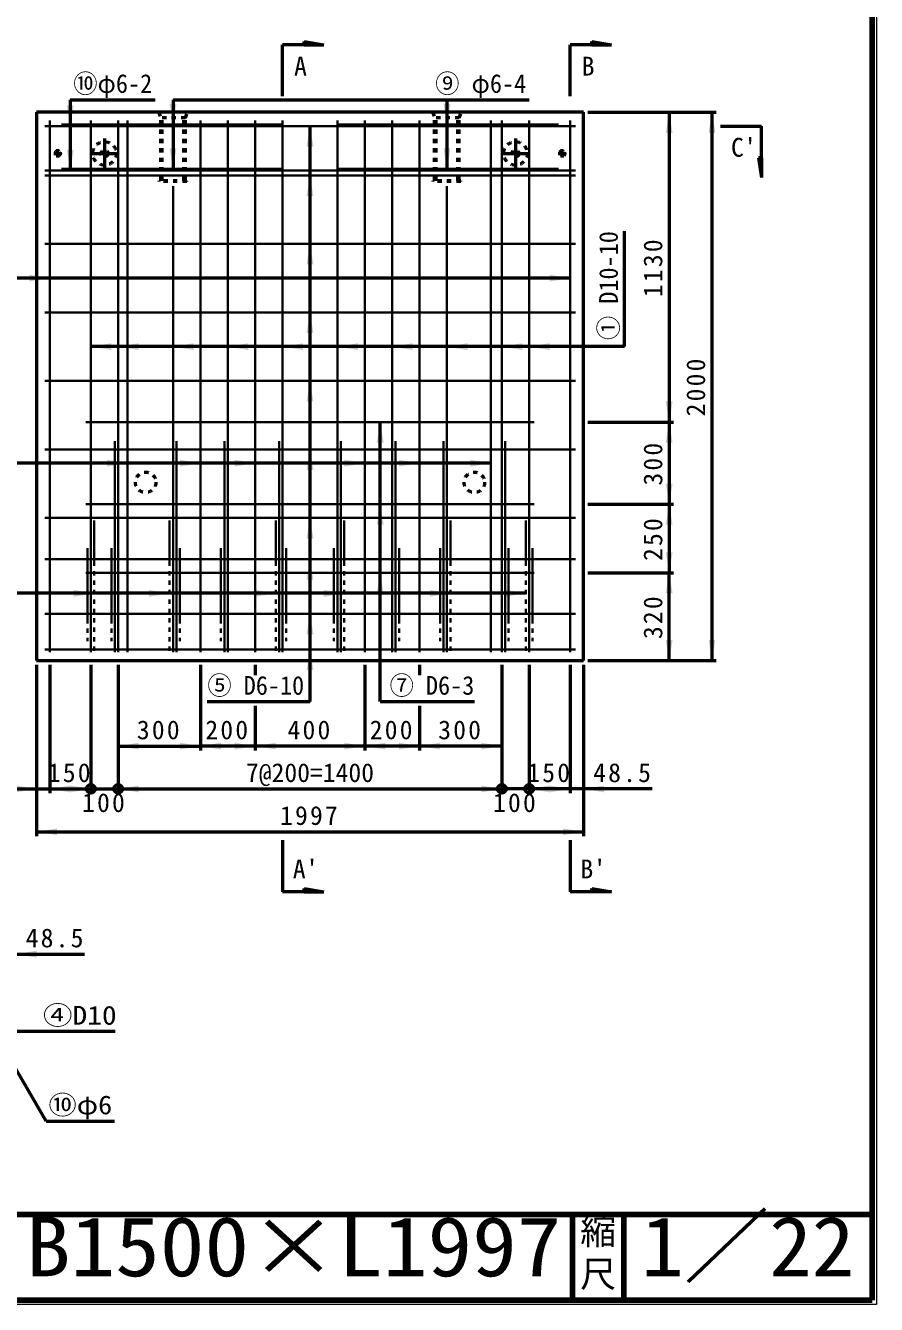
# Model space of a CAD drawing. Units: millimetres, scale not verified. Extents: x 100 to 4105, y 100 to 2870.
# Drawn here: x 3111 to 4105, y 100 to 1593 of the extents above; entities that cross this region are included whole.
import ezdxf
from ezdxf.enums import TextEntityAlignment as Align

# ---------------------------------------------------------------- set-up
doc = ezdxf.new("R2010")
doc.units = ezdxf.units.MM
doc.header["$LTSCALE"] = 5
doc.linetypes.add('USER2', pattern=[13.4, 10, -1.2, 1, -1.2])
doc.linetypes.add('USER3', pattern=[2.2, 1, -1.2])
doc.layers.add('V-nasSTD', color=7, linetype='Continuous', lineweight=50)
doc.styles.add('ＭＳ ゴシック', font='')
doc.styles.get('ＭＳ ゴシック').set_extended_font_data('MS Gothic')

msp = doc.modelspace()

# ---------------------------------------------------------------- hatches: boundary and pattern name
at = {"layer": 'V-nasSTD'}
for points in [[(3163.381, 1499.866), (3167.381, 1499.866), (3163.381, 1475.866), (3159.381, 1499.866)], [(3283.381, 1501.786), (3287.381, 1501.786), (3283.381, 1477.786), (3279.381, 1501.786)], [(3603.381, 1501.786), (3607.381, 1501.786), (3603.381, 1477.786), (3599.381, 1501.786)], [(3862.901, 1467.866), (3866.901, 1467.866), (3862.901, 1491.866), (3858.901, 1467.866)], [(3912.901, 1467.866), (3916.901, 1467.866), (3912.901, 1491.866), (3908.901, 1467.866)], [(3443.381, 1451.866), (3447.381, 1451.866), (3443.381, 1475.866), (3439.381, 1451.866)], [(3283.381, 1449.946), (3287.381, 1449.946), (3283.381, 1425.946), (3279.381, 1449.946)], [(3603.381, 1449.946), (3607.381, 1449.946), (3603.381, 1425.946), (3599.381, 1449.946)], [(3163.381, 1448.026), (3167.381, 1448.026), (3163.381, 1424.026), (3159.381, 1448.026)], [(3443.381, 1394.266), (3447.381, 1394.266), (3443.381, 1418.266), (3439.381, 1394.266)], [(3443.381, 1314.266), (3447.381, 1314.266), (3443.381, 1338.266), (3439.381, 1314.266)], [(3115.381, 1298.266), (3115.381, 1294.266), (3139.381, 1298.266), (3115.381, 1302.266)], [(3723.381, 1298.266), (3723.381, 1294.266), (3747.381, 1298.266), (3723.381, 1302.266)], [(3443.381, 1234.266), (3447.381, 1234.266), (3443.381, 1258.266), (3439.381, 1234.266)], [(3211.381, 1218.266), (3211.381, 1214.266), (3187.381, 1218.266), (3211.381, 1222.266)], [(3243.381, 1218.266), (3243.381, 1214.266), (3219.381, 1218.266), (3243.381, 1222.266)], [(3307.381, 1218.266), (3307.381, 1214.266), (3283.381, 1218.266), (3307.381, 1222.266)], [(3371.381, 1218.266), (3371.381, 1214.266), (3347.381, 1218.266), (3371.381, 1222.266)], [(3435.381, 1218.266), (3435.381, 1214.266), (3411.381, 1218.266), (3435.381, 1222.266)], [(3499.381, 1218.266), (3499.381, 1214.266), (3475.381, 1218.266), (3499.381, 1222.266)], [(3563.381, 1218.266), (3563.381, 1214.266), (3539.381, 1218.266), (3563.381, 1222.266)], [(3627.381, 1218.266), (3627.381, 1214.266), (3603.381, 1218.266), (3627.381, 1222.266)], [(3691.381, 1218.266), (3691.381, 1214.266), (3667.381, 1218.266), (3691.381, 1222.266)], [(3723.381, 1218.266), (3723.381, 1214.266), (3699.381, 1218.266), (3723.381, 1222.266)], [(3443.381, 1154.266), (3447.381, 1154.266), (3443.381, 1178.266), (3439.381, 1154.266)], [(3862.901, 1154.266), (3866.901, 1154.266), (3862.901, 1130.266), (3858.901, 1154.266)], [(3525.381, 1106.266), (3529.381, 1106.266), (3525.381, 1130.266), (3521.381, 1106.266)], [(3862.901, 1106.266), (3866.901, 1106.266), (3862.901, 1130.266), (3858.901, 1106.266)], [(3443.381, 1074.266), (3447.381, 1074.266), (3443.381, 1098.266), (3439.381, 1074.266)], [(3206.208, 1082.266), (3206.208, 1078.266), (3230.208, 1082.266), (3206.208, 1086.266)], [(3291.381, 1082.266), (3291.381, 1078.266), (3315.381, 1082.266), (3291.381, 1086.266)], [(3355.381, 1082.266), (3355.381, 1078.266), (3379.381, 1082.266), (3355.381, 1086.266)], [(3483.381, 1082.266), (3483.381, 1078.266), (3507.381, 1082.266), (3483.381, 1086.266)], [(3547.381, 1082.266), (3547.381, 1078.266), (3571.381, 1082.266), (3547.381, 1086.266)], [(3630.581, 1082.266), (3630.581, 1078.266), (3654.581, 1082.266), (3630.581, 1086.266)], [(3862.901, 1058.266), (3866.901, 1058.266), (3862.901, 1034.266), (3858.901, 1058.266)], [(3525.381, 1010.266), (3529.381, 1010.266), (3525.381, 1034.266), (3521.381, 1010.266)], [(3862.901, 1010.266), (3866.901, 1010.266), (3862.901, 1034.266), (3858.901, 1010.266)], [(3443.381, 994.266), (3447.381, 994.266), (3443.381, 1018.266), (3439.381, 994.266)], [(3862.901, 978.266), (3866.901, 978.266), (3862.901, 954.266), (3858.901, 978.266)], [(3443.381, 946.266), (3447.381, 946.266), (3443.381, 970.266), (3439.381, 946.266)], [(3525.381, 930.266), (3529.381, 930.266), (3525.381, 954.266), (3521.381, 930.266)], [(3862.901, 930.266), (3866.901, 930.266), (3862.901, 954.266), (3858.901, 930.266)], [(3167.381, 930.266), (3167.381, 926.266), (3191.381, 930.266), (3167.381, 934.266)], [(3255.381, 930.266), (3255.381, 926.266), (3279.381, 930.266), (3255.381, 934.266)], [(3379.381, 930.266), (3379.381, 926.266), (3403.381, 930.266), (3379.381, 934.266)], [(3459.381, 930.266), (3459.381, 926.266), (3483.381, 930.266), (3459.381, 934.266)], [(3583.381, 930.266), (3583.381, 926.266), (3607.381, 930.266), (3583.381, 934.266)], [(3671.381, 930.266), (3671.381, 926.266), (3695.381, 930.266), (3671.381, 934.266)], [(3443.381, 882.266), (3447.381, 882.266), (3443.381, 906.266), (3439.381, 882.266)], [(3862.901, 875.866), (3866.901, 875.866), (3862.901, 851.866), (3858.901, 875.866)], [(3912.901, 875.866), (3916.901, 875.866), (3912.901, 851.866), (3908.901, 875.866)], [(3443.381, 840.666), (3447.381, 840.666), (3443.381, 864.666), (3439.381, 840.666)], [(3243.381, 751.866), (3243.381, 747.866), (3219.381, 751.866), (3243.381, 755.866)], [(3291.381, 751.866), (3291.381, 747.866), (3315.381, 751.866), (3291.381, 755.866)], [(3339.381, 751.866), (3339.381, 747.866), (3315.381, 751.866), (3339.381, 755.866)], [(3355.381, 751.866), (3355.381, 747.866), (3379.381, 751.866), (3355.381, 755.866)], [(3403.381, 751.866), (3403.381, 747.866), (3379.381, 751.866), (3403.381, 755.866)], [(3483.381, 751.866), (3483.381, 747.866), (3507.381, 751.866), (3483.381, 755.866)], [(3531.381, 751.866), (3531.381, 747.866), (3507.381, 751.866), (3531.381, 755.866)], [(3547.381, 751.866), (3547.381, 747.866), (3571.381, 751.866), (3547.381, 755.866)], [(3595.381, 751.866), (3595.381, 747.866), (3571.381, 751.866), (3595.381, 755.866)], [(3643.381, 751.866), (3643.381, 747.866), (3667.381, 751.866), (3643.381, 755.866)], [(3099.861, 701.866), (3099.861, 697.866), (3123.861, 701.866), (3099.861, 705.866)], [(3163.381, 701.866), (3163.381, 697.866), (3139.381, 701.866), (3163.381, 705.866)], [(3163.381, 701.866), (3163.381, 697.866), (3187.381, 701.866), (3163.381, 705.866)], [(3243.381, 701.866), (3243.381, 697.866), (3219.381, 701.866), (3243.381, 705.866)], [(3243.381, 701.866), (3243.381, 697.866), (3219.381, 701.866), (3243.381, 705.866)], [(3643.381, 701.866), (3643.381, 697.866), (3667.381, 701.866), (3643.381, 705.866)], [(3723.381, 701.866), (3723.381, 697.866), (3699.381, 701.866), (3723.381, 705.866)], [(3723.381, 701.866), (3723.381, 697.866), (3747.381, 701.866), (3723.381, 705.866)], [(3786.901, 701.866), (3786.901, 697.866), (3762.901, 701.866), (3786.901, 705.866)], [(3147.861, 651.866), (3147.861, 647.866), (3123.861, 651.866), (3147.861, 655.866)], [(3738.901, 651.866), (3738.901, 647.866), (3762.901, 651.866), (3738.901, 655.866)], [(3124.023, 508.93), (3124.023, 504.93), (3100.023, 508.93), (3124.023, 512.93)]]:
    msp.add_hatch(color=256, dxfattribs=at).paths.add_polyline_path(points)

# ---------------------------------------------------------------- linework, layer by layer
at = {"layer": 'V-nasSTD', "lineweight": 100}
for p, q in [((4100, 105), (4100, 2865)), ((105, 205), (4100, 205)), ((3750, 205), (3750, 105)), ((3810, 205), (3810, 105)), ((105, 105), (4100, 105))]:
    msp.add_line(p, q, dxfattribs=at)
at = {"layer": 'V-nasSTD'}
for p, q in [((3411.381, 1510.586), (3411.381, 1570.586)), ((3436.381, 1570.586), (3411.381, 1570.586)), ((3436.381, 1570.586), (3436.381, 1574.426)), ((3436.381, 1574.426), (3459.421, 1570.586)), ((3436.381, 1570.586), (3459.421, 1570.586)), ((3747.381, 1510.586), (3747.381, 1570.586)), ((3772.381, 1570.586), (3747.381, 1570.586)), ((3772.381, 1570.586), (3772.381, 1574.426)), ((3772.381, 1574.426), (3795.421, 1570.586)), ((3772.381, 1570.586), (3795.421, 1570.586)), ((3163.381, 1506.586), (3163.381, 1424.026)), ((3163.381, 1506.586), (3262.493, 1506.586)), ((3283.381, 1506.586), (3283.381, 1425.946)), ((3283.381, 1506.586), (3699.381, 1506.586)), ((3603.381, 1506.586), (3603.381, 1425.946)), ((3123.861, 1491.866), (3123.861, 851.866)), ((3762.901, 1491.866), (3123.861, 1491.866)), ((3762.901, 851.866), (3762.901, 1491.866)), ((3767.901, 1491.866), (3917.901, 1491.866)), ((3862.901, 1491.866), (3862.901, 1130.266)), ((3912.901, 1491.866), (3912.901, 851.866)), ((3443.381, 803.866), (3443.381, 1475.866)), ((3922.901, 1475.866), (3970.941, 1475.866)), ((3970.941, 1438.906), (3970.941, 1475.866)), ((3970.941, 1438.906), (3967.101, 1438.906)), ((3967.101, 1438.906), (3970.941, 1415.866)), ((3970.941, 1438.906), (3970.941, 1415.866)), ((3810.901, 1218.266), (3810.901, 1353.266)), ((3747.381, 1298.266), (3083.381, 1298.266)), ((3810.901, 1218.266), (3187.381, 1218.266)), ((3525.381, 803.866), (3525.381, 1130.266)), ((3767.901, 1130.266), (3867.901, 1130.266)), ((3862.901, 1130.266), (3862.901, 1034.266)), ((3654.581, 1082.266), (3083.381, 1082.266)), ((3767.901, 1034.266), (3867.901, 1034.266)), ((3862.901, 1034.266), (3862.901, 954.266)), ((3767.901, 954.266), (3867.901, 954.266)), ((3862.901, 851.866), (3862.901, 954.266)), ((3695.381, 930.266), (3083.381, 930.266)), ((3123.861, 851.866), (3762.901, 851.866)), ((3767.901, 851.866), (3917.901, 851.866)), ((3123.861, 846.866), (3123.861, 646.866)), ((3139.381, 846.866), (3139.381, 696.866)), ((3187.381, 846.866), (3187.381, 696.866)), ((3219.381, 846.866), (3219.381, 696.866)), ((3315.381, 846.866), (3315.381, 746.866)), ((3379.381, 846.866), (3379.381, 834.866)), ((3507.381, 846.866), (3507.381, 746.866)), ((3571.381, 846.866), (3571.381, 834.866)), ((3667.381, 846.866), (3667.381, 696.866)), ((3699.381, 846.866), (3699.381, 696.866)), ((3747.381, 846.866), (3747.381, 696.866)), ((3762.901, 846.866), (3762.901, 646.866)), ((3323.381, 803.866), (3443.381, 803.866)), ((3379.381, 798.866), (3379.381, 746.866)), ((3525.381, 803.866), (3635.381, 803.866)), ((3571.381, 798.866), (3571.381, 746.866)), ((3219.381, 751.866), (3315.381, 751.866)), ((3379.381, 751.866), (3315.381, 751.866)), ((3507.381, 751.866), (3379.381, 751.866)), ((3571.381, 751.866), (3507.381, 751.866)), ((3667.381, 751.866), (3571.381, 751.866)), ((3043.861, 701.866), (3123.861, 701.866)), ((3123.861, 701.866), (3139.381, 701.866)), ((3139.381, 701.866), (3187.381, 701.866)), ((3187.381, 701.866), (3219.381, 701.866)), ((3219.381, 701.866), (3667.381, 701.866)), ((3699.381, 701.866), (3667.381, 701.866)), ((3747.381, 701.866), (3699.381, 701.866)), ((3762.901, 701.866), (3747.381, 701.866)), ((3842.901, 701.866), (3762.901, 701.866)), ((3123.861, 651.866), (3762.901, 651.866)), ((3411.381, 641.866), (3411.381, 581.866)), ((3747.381, 641.866), (3747.381, 581.866)), ((3436.381, 581.866), (3436.381, 585.706)), ((3436.381, 585.706), (3459.421, 581.866)), ((3772.381, 581.866), (3772.381, 585.706)), ((3772.381, 585.706), (3795.421, 581.866)), ((3436.381, 581.866), (3411.381, 581.866)), ((3436.381, 581.866), (3459.421, 581.866)), ((3772.381, 581.866), (3747.381, 581.866)), ((3795.421, 581.866), (3772.381, 581.866)), ((3100.023, 508.93), (3180.023, 508.93)), ((3215.743, 418.57), (3086.103, 418.57)), ((3135.103, 313.908), (3090.103, 391.85)), ((3135.103, 313.908), (3215.103, 313.908))]:
    msp.add_line(p, q, dxfattribs=at)
at = {"layer": 'V-nasSTD', "lineweight": 35}
for p, q in [((3139.381, 1482.266), (3139.381, 861.466)), ((3187.381, 1482.266), (3187.381, 861.466)), ((3219.381, 1482.266), (3219.381, 861.466)), ((3230.208, 1482.266), (3230.208, 861.466)), ((3315.381, 1482.266), (3315.381, 861.466)), ((3347.381, 1482.266), (3347.381, 861.466)), ((3379.381, 1482.266), (3379.381, 861.466)), ((3411.381, 1482.266), (3411.381, 861.466)), ((3475.381, 1482.266), (3475.381, 861.466)), ((3507.381, 1482.266), (3507.381, 861.466)), ((3539.381, 1482.266), (3539.381, 861.466)), ((3571.381, 1482.266), (3571.381, 861.466)), ((3654.581, 1482.266), (3654.581, 861.466)), ((3667.381, 1482.266), (3667.381, 861.466)), ((3699.381, 1482.266), (3699.381, 861.466)), ((3747.381, 1482.266), (3747.381, 861.466)), ((3133.461, 1475.866), (3753.301, 1475.866)), ((3152.981, 1477.786), (3411.381, 1477.786)), ((3733.781, 1477.786), (3475.381, 1477.786)), ((3133.461, 1424.026), (3753.301, 1424.026)), ((3152.981, 1425.946), (3411.381, 1425.946)), ((3733.781, 1425.946), (3475.381, 1425.946)), ((3133.461, 1418.266), (3753.301, 1418.266)), ((3283.381, 1405.466), (3283.381, 861.466)), ((3603.381, 1405.466), (3603.381, 861.466)), ((3133.461, 1338.266), (3753.301, 1338.266)), ((3133.461, 1258.266), (3753.301, 1258.266)), ((3133.461, 1178.266), (3753.301, 1178.266)), ((3181.461, 1130.266), (3705.301, 1130.266)), ((3215.381, 1107.866), (3215.381, 861.466)), ((3287.381, 1107.866), (3287.381, 861.466)), ((3343.381, 1107.866), (3343.381, 861.466)), ((3407.381, 1107.866), (3407.381, 861.466)), ((3479.381, 1107.866), (3479.381, 861.466)), ((3543.381, 1107.866), (3543.381, 861.466)), ((3599.381, 1107.866), (3599.381, 861.466)), ((3671.381, 1107.866), (3671.381, 861.466)), ((3133.461, 1098.266), (3753.301, 1098.266)), ((3181.461, 1034.266), (3705.301, 1034.266)), ((3133.461, 1018.266), (3753.301, 1018.266)), ((3191.381, 1015.177), (3191.381, 967.177)), ((3279.381, 1015.177), (3279.381, 967.177)), ((3403.381, 1015.177), (3403.381, 967.177)), ((3483.381, 1015.177), (3483.381, 967.177)), ((3607.381, 1015.177), (3607.381, 967.177)), ((3695.381, 1015.177), (3695.381, 967.177)), ((3183.381, 982.992), (3183.381, 900.112)), ((3211.381, 982.992), (3211.381, 900.112)), ((3291.381, 982.992), (3291.381, 900.112)), ((3339.381, 982.992), (3339.381, 900.112)), ((3415.381, 982.992), (3415.381, 900.112)), ((3471.381, 982.992), (3471.381, 900.112)), ((3547.381, 982.992), (3547.381, 900.112)), ((3595.381, 982.992), (3595.381, 900.112)), ((3675.381, 982.992), (3675.381, 900.112)), ((3703.381, 982.992), (3703.381, 900.112)), ((3133.461, 970.266), (3753.301, 970.266)), ((3181.461, 954.266), (3705.301, 954.266)), ((3133.461, 906.266), (3753.301, 906.266)), ((3133.461, 864.666), (3753.301, 864.666))]:
    msp.add_line(p, q, dxfattribs=at)
at = {"layer": 'V-nasSTD', "linetype": 'USER3'}
for p, q in [((3266.581, 1491.866), (3268.981, 1485.466)), ((3268.981, 1411.866), (3268.981, 1485.466)), ((3297.781, 1485.466), (3268.981, 1485.466)), ((3270.581, 1411.866), (3270.581, 1485.466)), ((3296.181, 1411.866), (3296.181, 1485.466)), ((3297.781, 1485.466), (3300.181, 1491.866)), ((3297.781, 1411.866), (3297.781, 1485.466)), ((3586.581, 1491.866), (3588.981, 1485.466)), ((3588.981, 1411.866), (3588.981, 1485.466)), ((3617.781, 1485.466), (3588.981, 1485.466)), ((3590.581, 1411.866), (3590.581, 1485.466)), ((3616.181, 1411.866), (3616.181, 1485.466)), ((3617.781, 1485.466), (3620.181, 1491.866)), ((3617.781, 1411.866), (3617.781, 1485.466)), ((3299.381, 1411.866), (3267.381, 1411.866)), ((3267.381, 1411.226), (3267.381, 1411.866)), ((3299.381, 1411.226), (3267.381, 1411.226)), ((3299.381, 1411.226), (3299.381, 1411.866)), ((3619.381, 1411.866), (3587.381, 1411.866)), ((3587.381, 1411.226), (3587.381, 1411.866)), ((3619.381, 1411.226), (3587.381, 1411.226)), ((3619.381, 1411.226), (3619.381, 1411.866))]:
    msp.add_line(p, q, dxfattribs=at)
at = {"layer": 'V-nasSTD', "linetype": 'USER2'}
for p, q in [((3148.821, 1439.066), (3148.821, 1448.666)), ((3203.381, 1461.306), (3203.381, 1427.386)), ((3683.381, 1461.306), (3683.381, 1427.386)), ((3737.941, 1439.066), (3737.941, 1448.666)), ((3144.021, 1443.866), (3153.621, 1443.866)), ((3186.421, 1443.866), (3220.341, 1443.866)), ((3666.421, 1443.866), (3700.341, 1443.866)), ((3733.141, 1443.866), (3742.741, 1443.866))]:
    msp.add_line(p, q, dxfattribs=at)
at = {"layer": 'V-nasSTD', "linetype": 'USER3', "lineweight": 35}
for p, q in [((3191.381, 967.177), (3191.381, 858.906)), ((3279.381, 967.177), (3279.381, 858.906)), ((3403.381, 967.177), (3403.381, 858.906)), ((3483.381, 967.177), (3483.381, 858.906)), ((3607.381, 967.177), (3607.381, 858.906)), ((3695.381, 967.177), (3695.381, 858.906)), ((3183.381, 900.112), (3183.381, 874.266)), ((3211.381, 900.112), (3211.381, 874.266)), ((3291.381, 900.112), (3291.381, 874.266)), ((3339.381, 900.112), (3339.381, 874.266)), ((3415.381, 900.112), (3415.381, 874.266)), ((3471.381, 900.112), (3471.381, 874.266)), ((3547.381, 900.112), (3547.381, 874.266)), ((3595.381, 900.112), (3595.381, 874.266)), ((3675.381, 900.112), (3675.381, 874.266)), ((3703.381, 900.112), (3703.381, 874.266))]:
    msp.add_line(p, q, dxfattribs=at)
at = {"layer": 'V-nasSTD', "lineweight": 13}
msp.add_lwpolyline([(100, 100), (100, 2870), (4105, 2870), (4105, 100)], close=True, dxfattribs=at)
at = {"layer": 'V-nasSTD', "linetype": 'USER3'}
for centre, radius in [((3203.381, 1443.866), 13.76), ((3683.381, 1443.866), 13.76), ((3148.821, 1443.866), 3.04), ((3148.821, 1443.866), 1.92), ((3148.821, 1443.866), 1.6), ((3203.381, 1443.866), 4), ((3683.381, 1443.866), 4), ((3737.941, 1443.866), 3.04), ((3737.941, 1443.866), 1.92), ((3737.941, 1443.866), 1.6), ((3251.381, 1059.866), 12), ((3635.381, 1059.866), 12)]:
    msp.add_circle(centre, radius, dxfattribs=at)
at = {"layer": 'V-nasSTD'}
for centre in [(3187.381, 701.866), (3219.381, 701.866), (3667.381, 701.866), (3699.381, 701.866)]:
    msp.add_circle(centre, 5, dxfattribs=at)

# ---------------------------------------------------------------- texts
at = {"layer": 'V-nasSTD', "style": 'ＭＳ ゴシック'}
for s, p in [('A', (3432.247, 1556.762)), ('B', (3768.247, 1556.762)), ("C'", (3950.076, 1462.042)), ('7@200=1400', (3443.381, 731.866)), ("A'", (3438.27, 619.423)), ("B'", (3774.27, 619.423))]:
    msp.add_text(s, height=21.99, dxfattribs=at).set_placement(p, align=Align.TOP_CENTER)
for s, height, width, p in [('⑩φ6-2', 21.85, 0.95, (3212.937, 1536.394)), ('⑨ φ6-4', 21.85, 0.95, (3642.746, 1536.394)), ('⑤ D6-10', 21.85, 0.95, (3380.016, 833.674)), ('⑦ D6-3', 21.85, 0.95, (3585.825, 833.674)), ('④D10', 21.99, 1.15, (3174.493, 448.57)), ('⑩φ6', 21.99, 1.1, (3175.103, 343.908))]:
    msp.add_text(s, height=height, dxfattribs=dict(at, width=width)).set_placement(p, align=Align.TOP_CENTER)
at = {"layer": 'V-nasSTD', "style": 'ＭＳ ゴシック', "width": 0.95}
msp.add_text('① D10-10', height=21.85, rotation=90, dxfattribs=at).set_placement((3781.093, 1289.551), align=Align.TOP_CENTER)
at = {"layer": 'V-nasSTD', "style": 'ＭＳ ゴシック'}
for s, width, p in [('1／22', 1.05, (3830.25, 202.582)), ('H2000×B1500×L1997', 1.1, (2746.75, 202.508))]:
    msp.add_text(s, height=69.65, dxfattribs=dict(at, width=width)).set_placement(p, align=Align.TOP_LEFT)
for s, p in [('縮', (3758.982, 200.999)), ('尺', (3758.976, 151.01))]:
    msp.add_text(s, height=30.79, dxfattribs=at).set_placement(p, align=Align.TOP_LEFT)
at = {"layer": 'V-nasSTD', "char_height": 21.99, "attachment_point": 2, "rotation": 90, "style": 'ＭＳ ゴシック'}
for s, insert in [('\\T1.17;1130', (3832.901, 1311.066)), ('\\T1.17;2000', (3882.901, 1171.866)), ('\\T1.17;300', (3832.901, 1082.266)), ('\\T1.17;250', (3832.901, 994.266)), ('\\T1.17;320', (3832.901, 903.066))]:
    msp.add_mtext(s, dxfattribs=dict(at, insert=insert))
at = {"layer": 'V-nasSTD', "char_height": 21.99, "attachment_point": 2, "style": 'ＭＳ ゴシック'}
for s, insert in [('\\T1.17;300', (3267.381, 781.866)), ('\\T1.17;200', (3347.381, 781.866)), ('\\T1.17;400', (3443.381, 781.866)), ('\\T1.17;200', (3539.381, 781.866)), ('\\T1.17;300', (3619.381, 781.866)), ('\\T1.17;150', (3163.381, 731.866)), ('\\T1.17;150', (3723.381, 731.866)), ('\\T1.17;48.5', (3809.151, 731.866)), ('\\T1.17;100', (3203.381, 696.866)), ('\\T1.17;100', (3683.381, 696.866)), ('\\T1.17;1997', (3443.381, 681.866)), ('\\T1.17;48.5', (3146.273, 538.93))]:
    msp.add_mtext(s, dxfattribs=dict(at, insert=insert))

doc.saveas('drawing.dxf')
